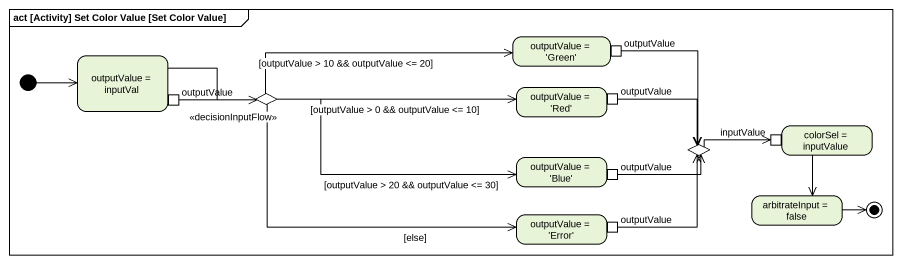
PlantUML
@startuml
mainframe act [Activity] Set Color Value [Set Color Value]
hide empty description
state "outputValue = inputVal" as outputValue_inputVal {
  state "outputValue" as outputValue_2 <<outputPin>>
}
state "outputValue = 'Green'" as outputValue_Green {
  state outputValue <<outputPin>>
}
state choice1 <<choice>>
state "outputValue = 'Red'" as outputValue_Red {
  state "outputValue" as outputValue_3 <<outputPin>>
}
state choice2 <<choice>>
state "colorSel = inputValue" as colorSel_inputValue {
  state inputValue <<inputPin>>
}
state "outputValue = 'Blue'" as outputValue_Blue {
  state "outputValue" as outputValue_4 <<outputPin>>
}
state "outputValue = 'Error'" as outputValue_Error {
  state "outputValue" as outputValue_5 <<outputPin>>
}
state "arbitrateInput = false" as arbitrateInput_false
[*] -right-> outputValue_inputVal
outputValue_inputVal -right-> choice1
outputValue --> choice2
outputValue_2 -right-> choice1 : <<decisionInputFlow>>
choice1 -right-> outputValue_Green : [outputValue > 10 && outputValue <= 20]
choice1 -right-> outputValue_Red : [outputValue > 0 && outputValue <= 10]
choice1 -right-> outputValue_Blue : [outputValue > 20 && outputValue <= 30]
choice1 -right-> outputValue_Error : [else]
outputValue_3 -right-> choice2
choice2 -right-> inputValue
colorSel_inputValue --> arbitrateInput_false
outputValue_4 -right-> choice2
outputValue_5 -up-> choice2
arbitrateInput_false -right-> [*]
@enduml
